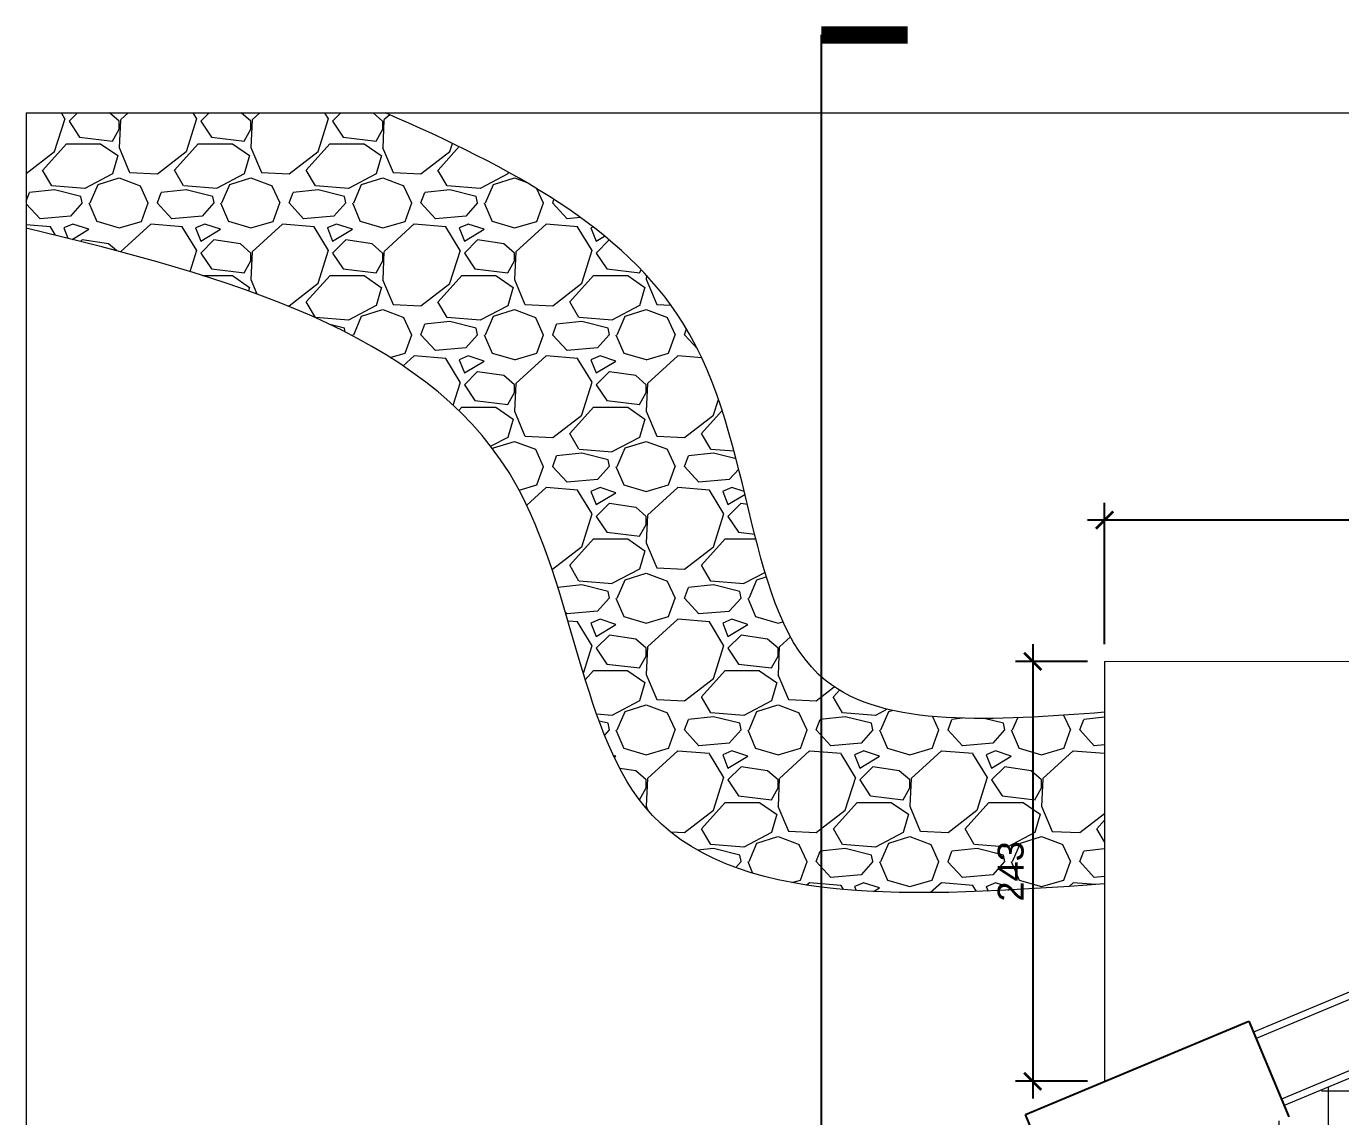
# Model space of a CAD drawing. Header units: millimetres. Extents: x 19901 to 59163, y 13732 to 30178.
# Drawn here: x 41635 to 42395, y 28269 to 28900 of the extents above; entities that cross this region are included whole.
import ezdxf

# ---------------------------------------------------------------- set-up
doc = ezdxf.new("R2010")
doc.units = ezdxf.units.MM
doc.layers.get('0').update_dxf_attribs({"lineweight": 18})
doc.layers.add('A-ANNO-SYMB', color=3, linetype='Continuous')
for name, color, linetype, lineweight in [('A-FURN', 8, 'Continuous', 13), ('MURO', 1, 'Continuous', 25), ('Pavimentazione esterna', 51, 'Continuous', 15), ('QUOTE', 252, 'Continuous', 13), ('Vetro', 150, 'Continuous', 15), ('Wall', 255, 'Continuous', 20)]:
    doc.layers.add(name, color=color, linetype=linetype, lineweight=lineweight)
doc.styles.get("Standard").update_dxf_attribs({"font": 'arial.ttf'})
doc.dimstyles.new('1-1', dxfattribs={"dimtxt": 15, "dimasz": 10, "dimexe": 10, "dimexo": 10, "dimgap": 5, "dimtad": 1, "dimdec": 0, "dimtxsty": 'Standard', "dimblk": 'ARCHTICK', "dimcen": 2.5, "dimdle": 10, "dimadec": 0, "dimazin": 0, "dimtfac": 1, "dimtdec": 0, "dimtmove": 0, "dimatfit": 3, "dimldrblk": 'ARCHTICK', "dimfxl": 1, "dimarcsym": 0})

# ---------------------------------------------------------------- blocks, each defined once
blk = doc.blocks.new('_ArchTick')
at = {"color": 0, "linetype": 'ByBlock', "const_width": 0.15}
blk.add_lwpolyline([(-0.5, -0.5), (0.5, 0.5)], dxfattribs=at)
blk = doc.blocks.new('*D9')
at = {"layer": 'Defpoints', "color": 0, "transparency": 16777216}
for p in [(42258.16, 28614.23), (42258.16, 28532.49), (43508.16, 28533.14)]:
    blk.add_point(p, dxfattribs=at)
at = {"layer": 'QUOTE', "color": 0, "lineweight": -2, "transparency": 16777216}
for p, q in [((42258.16, 28542.49), (42258.16, 28624.23)), ((43508.16, 28543.14), (43508.16, 28624.23)), ((43518.16, 28614.23), (42248.16, 28614.23))]:
    blk.add_line(p, q, dxfattribs=at)
at = {"layer": 'QUOTE', "color": 0, "lineweight": -2, "transparency": 16777216, "xscale": 10, "yscale": 10, "zscale": 10, "rotation": 180}
blk.add_blockref('_ArchTick', (42258.16, 28614.23), dxfattribs=at)
at = {"layer": 'QUOTE', "color": 0, "lineweight": -2, "transparency": 16777216, "xscale": 10, "yscale": 10, "zscale": 10}
blk.add_blockref('_ArchTick', (43508.16, 28614.23), dxfattribs=at)
at = {"layer": 'QUOTE', "color": 0, "transparency": 16777216, "insert": (42883.16, 28626.89), "char_height": 15, "attachment_point": 5}
blk.add_mtext('1250', dxfattribs=at)
blk = doc.blocks.new('*D97')
at = {"layer": 'Defpoints', "color": 0, "transparency": 16777216}
for p in [(42258.16, 28532.49), (42216.55, 28289.64), (42258.16, 28289.64)]:
    blk.add_point(p, dxfattribs=at)
at = {"layer": 'QUOTE', "color": 0, "lineweight": -2, "transparency": 16777216}
for p, q in [((42216.55, 28542.49), (42216.55, 28279.64)), ((42248.16, 28532.49), (42206.55, 28532.49)), ((42248.16, 28289.64), (42206.55, 28289.64))]:
    blk.add_line(p, q, dxfattribs=at)
at = {"layer": 'QUOTE', "color": 0, "lineweight": -2, "transparency": 16777216, "xscale": 10, "yscale": 10, "zscale": 10}
for p, rotation in [((42216.55, 28532.49), 90), ((42216.55, 28289.64), 270)]:
    blk.add_blockref('_ArchTick', p, dxfattribs=dict(at, rotation=rotation))
at = {"layer": 'QUOTE', "color": 0, "transparency": 16777216, "insert": (42203.89, 28411.06), "char_height": 15, "attachment_point": 5, "rotation": 90}
blk.add_mtext('243', dxfattribs=at)

msp = doc.modelspace()

# ---------------------------------------------------------------- hatches: boundary and pattern name
at = {"layer": 'A-FURN'}
h = msp.add_hatch(dxfattribs=at)
h.set_pattern_fill('GRAVEL', color=256, scale=3)
h.set_pattern_definition([(228.012788, (4023.654, 69.827), (-609.60000005, -685.79999996), [10.25164, -1014.91451]), (184.969741, (4016.796, 62.2068), (914.39999964, 76.20000434), [17.59214, -1741.62147]), (132.510447, (3999.27, 60.683), (762.0000003, -838.1999997), [12.40445, -1228.04168]), (267.273689, (3969.552, 41.6328), (76.20000016, 1524), [16.02014, -1585.99312]), (292.833654, (3968.79, 25.6308), (-381.00000003, 914.4), [15.70901, -1555.19423]), (357.273689, (3974.886, 11.1528), (-1524, 76.20000016), [16.02014, -1585.99312]), (37.6942405, (3990.888, 10.3908), (-990.59999996, -762.00000006), [21.18581, -2097.39346]), (72.2553284, (4007.652, 23.3448), (533.40000014, 1676.39999995), [20.00159, -1980.1577]), (121.429566, (4013.748, 42.3948), (-609.6000001, 990.59999995), [16.07439, -1591.36637]), (175.236358, (4005.366, 56.111), (838.2, -76.2000001), [18.3514, -899.21811]), (222.397438, (3987.078, 57.6348), (-914.39999997, -838.20000003), [23.73234, -2349.50318]), (138.814075, (4044.99, 40.871), (-533.4, 457.2), [8.10014, -801.91697]), (171.469234, (4038.894, 46.205), (990.60000003, -152.39999983), [15.41046, -1525.63917]), (225, (4023.654, 48.49), (-1e-14, -76.2), [10.77628, -96.98679]), (203.19859, (4018.32, 57.635), (381, 152.4), [5.80324, -574.51867]), (291.80141, (4012.986, 55.349), (-76.2, 228.6), [8.20697, -402.14259]), (30.963757, (4016.034, 47.729), (228.6, 152.4), [13.32959, -430.98894]), (161.56505, (4027.464, 54.587), (152.4, -76.2), [9.63861, -231.32694]), (16.38954, (3968.79, 55.349), (762, 228.6), [13.50264, -1336.7648]), (70.346176, (3981.744, 59.159), (-304.80000003, -838.2), [11.32797, -1121.46647]), (293.19859, (4027.464, 69.827), (-152.4, 381), [11.6064, -568.71551]), (343.61046, (4032.036, 59.159), (-762, 228.59999995), [13.50264, -1336.7648]), (339.443955, (3968.79, 8.105), (-381, 152.4), [13.02106, -638.03203]), (294.77514, (3980.982, 3.533), (-381.00000045, 838.1999998), [10.91016, -1080.1078]), (66.80141, (4028.226, -6.373), (152.4, 381), [11.6064, -568.71551]), (17.354025, (4032.798, 4.295), (-990.6, -304.80000006), [12.77348, -1264.57128]), (69.443955, (3990.888, -6.373), (-152.4, -381), [6.51053, -644.54256]), (101.309932, (4023.654, -6.373), (-76.2, 304.8), [3.88544, -384.65985]), (165.963757, (4022.892, -2.563), (228.6, -76.2), [15.70901, -298.47164]), (186.009006, (4007.652, 1.247), (762, 76.20000004), [14.55801, -1441.24095]), (303.69007, (4016.034, 40.87), (-76.2, 152.4), [10.98972, -263.75329]), (353.1572266, (4022.13, 31.7268), (1295.4, -152.39999993), [19.1867, -1899.48027]), (60.945396, (4041.18, 29.441), (-304.8, -533.4), [7.84525, -776.68177]), (90, (4044.99, 36.3), (-76.2, 76.2), [4.572, -71.628]), (120.256437, (4006.128, 3.533), (304.79999996, -533.4), [10.58601, -1048.01822]), (48.012787, (4000.794, 12.677), (609.60000005, 685.79999996), [20.50329, -1004.66287]), (0, (4014.51, 27.92), (76.2, 76.2), [19.812, -56.388]), (325.304846, (4034.322, 27.917), (762.0000003, -533.3999996), [12.04829, -1192.7795]), (254.054604, (4044.228, 21.059), (-76.2, -304.8), [11.09487, -543.6495]), (207.645975, (4041.18, 10.3908), (-1447.80000005, -761.9999999), [18.06435, -1788.37393]), (175.426079, (4025.178, 2.0088), (-990.6, 76.2), [19.11088, -1891.97539])])
edge = h.paths.add_edge_path()
edge.add_spline(control_points=[(42258.16, 28503.14), (42194.67, 28498.38), (42044.1, 28487.09), (42063.36, 28737.79), (41914.85, 28818.44), (41842.34, 28849.8)], knot_values=[0, 0, 0, 0, 162.385892, 385.105519, 560.841404, 560.841404, 560.841404, 560.841404], degree=3, periodic=0)
edge.add_line((41842.34, 28849.8), (41634.61, 28849.8))
edge.add_line((41634.61, 28849.8), (41634.61, 28783.1))
edge.add_spline(control_points=[(41634.61, 28783.1), (41752.04, 28755.17), (41946.44, 28698.84), (41957.92, 28382.98), (42149.79, 28396.28), (42258.16, 28403.79)], knot_values=[0, 0, 0, 0, 281.436587, 489.497177, 759.500046, 759.500046, 759.500046, 759.500046], degree=3, periodic=0)
edge.add_line((42258.16, 28403.79), (42258.16, 28503.14))
at = {"layer": 'Pavimentazione esterna'}
h = msp.add_hatch(dxfattribs=at)
h.set_pattern_fill('ANSI37', color=256, scale=9, angle=45)
h.set_pattern_definition([(90, (15327.046, 10910.573), (-28.575, 0), []), (180, (15327.046, 10910.573), (-2e-15, -28.575), [])])
edge = h.paths.add_edge_path()
edge.add_line((42679.79, 28332.66), (42683.16, 28332.63))
edge.add_line((42683.16, 28332.63), (42683.16, 28335.41))
edge.add_line((42683.16, 28335.41), (42683.16, 28399.86))
edge.add_line((42683.16, 28399.86), (42683.16, 28402.56))
edge.add_line((42683.16, 28402.56), (42622.88, 28377.32))
edge.add_line((42622.88, 28377.32), (42620.18, 28383.77))
edge.add_line((42620.18, 28383.77), (42537.16, 28349.01))
edge.add_line((42537.16, 28349.01), (42539.87, 28342.56))
edge.add_line((42539.87, 28342.56), (42429.18, 28296.21))
edge.add_line((42429.18, 28296.21), (42426.48, 28302.66))
edge.add_line((42426.48, 28302.66), (42384.97, 28285.28))
edge.add_line((42384.97, 28285.28), (42616.41, 28277.68))
edge.add_line((42616.41, 28277.68), (42616.41, 28282.68))
edge.add_line((42616.41, 28282.68), (42649.69, 28282.68))
edge.add_line((42649.69, 28282.68), (42649.69, 28302.47))
edge.add_arc((42651.41, 28307.68), 5.48, 111.02062, 251.71295, ccw=False)
edge.add_arc((42651.41, 28313.16), 2, -10.51031, 190.51031, ccw=False)
edge.add_arc((42651.41, 28307.68), 5.48, -71.71295, 68.97938, ccw=False)
edge.add_line((42653.13, 28302.47), (42653.13, 28282.68))
edge.add_line((42653.13, 28282.68), (42679.41, 28282.68))
edge.add_line((42679.41, 28282.68), (42679.79, 28332.66))
edge = h.paths.add_edge_path()
edge.add_line((42687.66, 28088.26), (42683.16, 28088.26))
edge.add_line((42683.16, 28088.26), (42683.16, 28084.49))
edge.add_line((42683.16, 28084.49), (42610.79, 28084.49))
edge.add_arc((42683.16, 28088.26), 72.47, 182.97774, 270)
edge.add_line((42683.16, 28015.79), (42687.66, 28015.79))
edge.add_line((42687.66, 28015.79), (42687.66, 28088.26))
h.paths.add_polyline_path([(42384.97, 28285.28), (42364.61, 28269.17), (42346.16, 28261.44), (42288.16, 28237.16), (42288.16, 27957.72), (42384.97, 27957.72)])
edge = h.paths.add_edge_path(flags=0)
edge.add_arc((42488.22, 28159.23), 69.1, 0, 360)
h.paths.add_polyline_path([(42593.56, 28278.43), (42384.97, 28285.28), (42384.97, 27957.72), (42583.02, 27957.72)])
edge = h.paths.add_edge_path(flags=0)
edge.add_arc((42488.22, 28159.23), 69.1, 0, 360)
edge = h.paths.add_edge_path(flags=16)
edge.add_arc((42488.22, 28159.23), 80, 0, 180)
edge.add_arc((42488.22, 28159.23), 80, 180, 360)

# ---------------------------------------------------------------- linework, layer by layer
for q in [(41634.61, 27956.85), (43634.61, 28849.8), (41634.61, 27956.85)]:
    msp.add_line((41634.61, 28849.8), q)
at = {"layer": 'A-ANNO-SYMB'}
msp.add_line((42094.27, 28894.92), (42094.27, 26705.81), dxfattribs=at)
at = {"layer": 'A-ANNO-SYMB', "const_width": 10}
msp.add_lwpolyline([(42144.27, 28894.92), (42094.27, 28894.92)], dxfattribs=at)
at = {"layer": 'A-FURN'}
for points, knots in [([(42258.16, 28503.14), (42194.67, 28498.38), (42044.1, 28487.09), (42063.36, 28737.79), (41914.85, 28818.44), (41842.34, 28849.8)], [0, 0, 0, 0, 162.385892, 385.105519, 560.841404, 560.841404, 560.841404, 560.841404]), ([(42258.16, 28403.79), (42149.79, 28396.28), (41957.92, 28382.98), (41946.44, 28698.84), (41752.04, 28755.17), (41634.61, 28783.1)], [0, 0, 0, 0, 270.002869, 478.06346, 759.500046, 759.500046, 759.500046, 759.500046])]:
    msp.add_open_spline(points, degree=3, knots=knots, dxfattribs=at)
at = {"layer": 'MURO'}
for p, q in [((42212.3, 28270.44), (42341.44, 28324.51)), ((42341.44, 28324.51), (42364.61, 28269.17)), ((42235.48, 28215.1), (42212.3, 28270.44))]:
    msp.add_line(p, q, dxfattribs=at)
at = {"layer": 'Vetro'}
for p, q in [((42408.71, 28345.09), (42344.14, 28318.06)), ((42410.25, 28341.4), (42345.69, 28314.37)), ((42424.93, 28306.35), (42360.36, 28279.32)), ((42426.48, 28302.66), (42361.91, 28275.63))]:
    msp.add_line(p, q, dxfattribs=at)
at = {"layer": 'Wall'}
for q in [(42839.31, 28532.99), (42258.16, 28289.64)]:
    msp.add_line((42258.16, 28532.49), q, dxfattribs=at)

# ---------------------------------------------------------------- dimensions: what is measured, and where the dimension line sits
at = {"layer": 'QUOTE'}
dim = msp.add_linear_dim(base=(42258.16, 28614.23), p1=(43508.16, 28533.14), p2=(42258.16, 28532.49), dimstyle='1-1', dxfattribs=at)
dim.commit()
dim.dimension.update_dxf_attribs({"geometry": '*D9', "text_midpoint": (42883.16, 28626.89)})
dim = msp.add_linear_dim(base=(42216.55, 28289.64), p1=(42258.16, 28532.49), p2=(42258.16, 28289.64), angle=270, dimstyle='1-1', dxfattribs=at)
dim.commit()
dim.dimension.update_dxf_attribs({"geometry": '*D97', "text_midpoint": (42216.55, 28411.06), "dimtype": 161})

doc.saveas('drawing.dxf')
